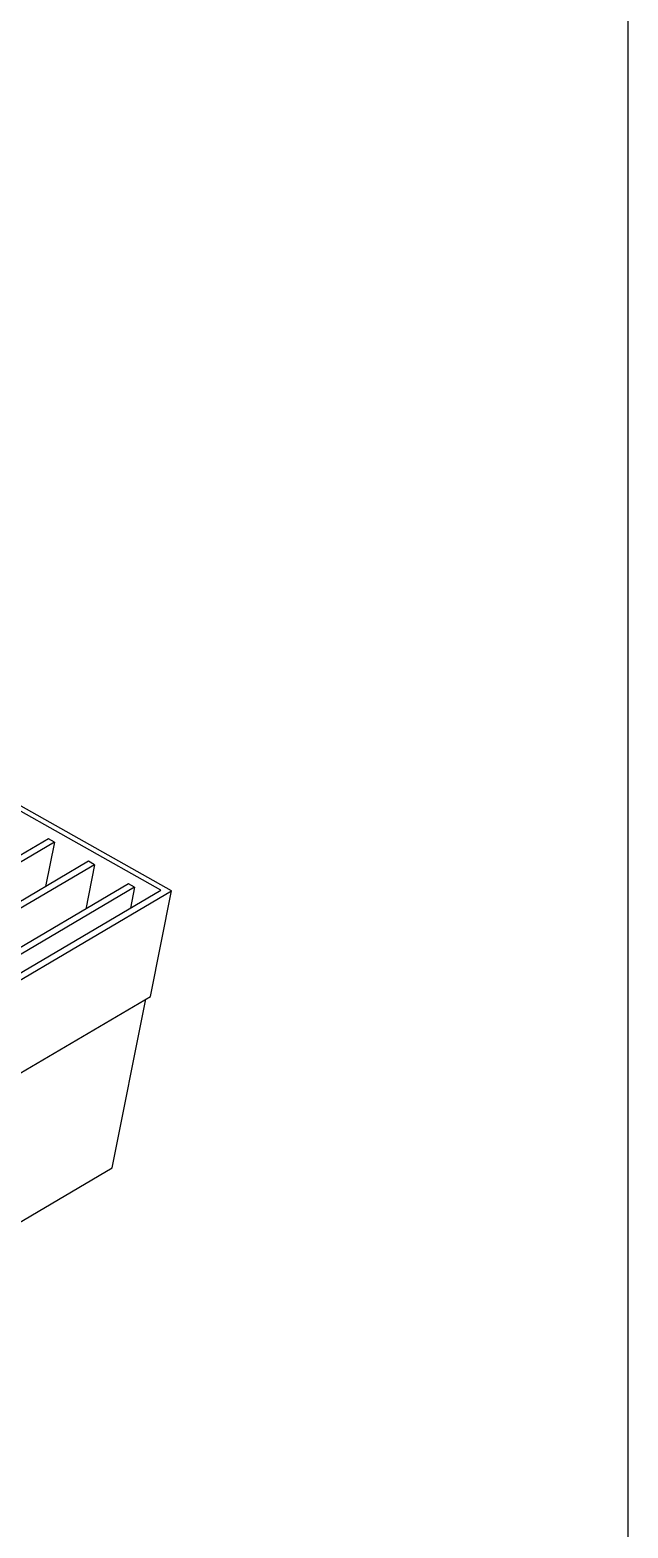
# Model space of a CAD drawing. Header units: inches. Extents: x -8900 to -5053, y -1814 to -15.
# Drawn here: x -7827.5 to -7710.5, y -694.2 to -401.1 of the extents above; entities that cross this region are included whole.
import ezdxf

# ---------------------------------------------------------------- set-up
doc = ezdxf.new("R2010")
doc.units = ezdxf.units.IN
doc.header["$LTSCALE"] = 2
doc.header["$MEASUREMENT"] = 0

msp = doc.modelspace()

# ---------------------------------------------------------------- linework, layer by layer
at = {"color": 7, "linetype": 'Continuous'}
for p, q in [((-7710.51, -856.14), (-7710.51, -15.14)), ((-7799.83, -569.53), (-7933.5, -494.35)), ((-7801.9, -569.4), (-7933.69, -495.28)), ((-7823.89, -559.32), (-7933.69, -624.06)), ((-7822.71, -559.99), (-7823.89, -559.32)), ((-7822.71, -559.99), (-7932.51, -624.72)), ((-7822.71, -559.99), (-7824.44, -568.69)), ((-7816.04, -563.74), (-7925.84, -628.47)), ((-7814.87, -564.4), (-7924.66, -629.14)), ((-7814.87, -564.4), (-7816.6, -573.1)), ((-7814.87, -564.4), (-7816.04, -563.74)), ((-7808.2, -568.15), (-7917.99, -632.89)), ((-7807.02, -568.81), (-7808.2, -568.15)), ((-7807.02, -568.81), (-7916.82, -633.55)), ((-7913.69, -635.31), (-7801.9, -569.4)), ((-7913.41, -636.5), (-7799.83, -569.53)), ((-7807.02, -568.81), (-7807.83, -572.89)), ((-7803.93, -590.16), (-7799.83, -569.53)), ((-7917.52, -657.13), (-7803.93, -590.16)), ((-7811.4, -623.7), (-7804.83, -590.69)), ((-7923.19, -689.61), (-7811.4, -623.7))]:
    msp.add_line(p, q, dxfattribs=at)

doc.saveas('drawing.dxf')
